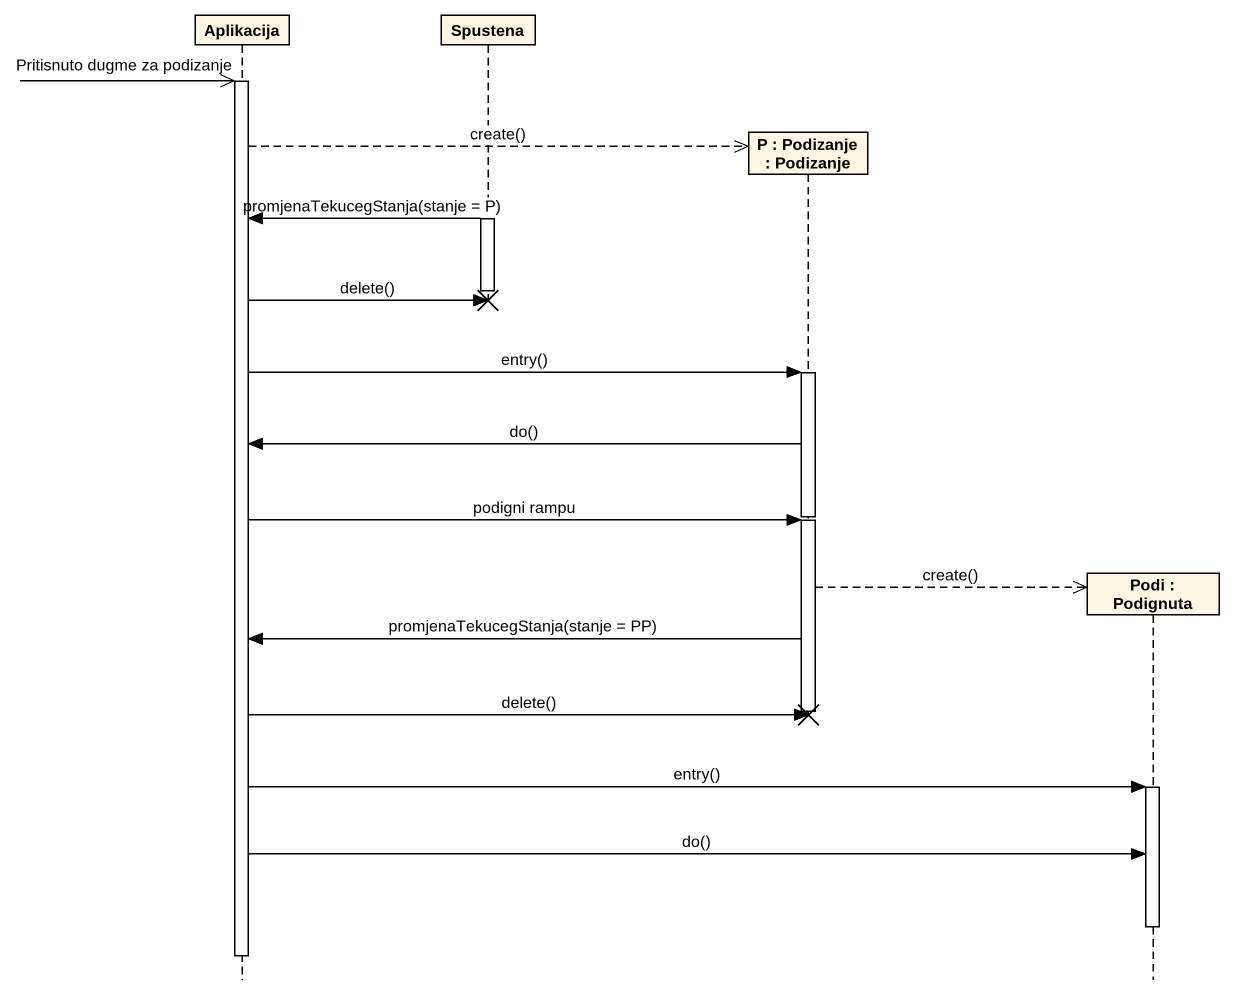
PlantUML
@startuml
hide footbox
participant Aplikacija
participant Spustena
participant "P : Podizanje : Podizanje" as P_Podizanje
participant "Podi : Podignuta" as Podi

Aplikacija ->> Aplikacija : Pritisnuto dugme za podizanje
activate Aplikacija
Aplikacija -->> P_Podizanje ** : create()
activate Spustena
Spustena -> Aplikacija : promjenaTekucegStanja(stanje = P)
deactivate Spustena
Aplikacija -> Spustena !! : delete()
Aplikacija -> P_Podizanje : entry()
activate P_Podizanje
P_Podizanje -> Aplikacija : do()
deactivate P_Podizanje
Aplikacija -> P_Podizanje : podigni rampu
activate P_Podizanje
P_Podizanje -->> Podi ** : create()
P_Podizanje -> Aplikacija : promjenaTekucegStanja(stanje = PP)
deactivate P_Podizanje
Aplikacija -> P_Podizanje !! : delete()
Aplikacija -> Podi : entry()
activate Podi
Aplikacija -> Podi : do()
deactivate Podi
deactivate Aplikacija
@enduml
